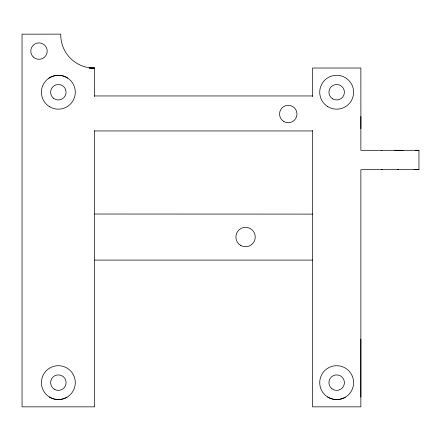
<?xml version="1.0" encoding="UTF-8"?>
<svg xmlns="http://www.w3.org/2000/svg" width="441" height="441" viewBox="0 0 441 441"><rect width="100%" height="100%" fill="white"/><g stroke="black" fill="none" stroke-linecap="round" stroke-linejoin="round"><path stroke-width="0.66" d="M360.865 397.165L360.865 169.669L418.95 169.669L418.95 150.309L360.865 150.309L360.865 116.43M48.863 78.189C54.447 74.364 62.253 74.364 67.837 78.189M67.076 397.165C61.806 400.329 54.893 400.329 49.624 397.165M345.391 397.165C340.121 400.329 333.209 400.329 327.939 397.165M89.176 68.024L94.655 68.024A33.086 33.086 0 0 1 60.77 34.155L22.05 34.161L22.05 406.845L94.655 406.845L94.655 130.448M94.655 95.951L312.465 95.951M94.655 130.949L312.465 130.949M397.854 150.309L398.135 150.309M415.687 150.309L418.95 150.309M381.68 150.309L381.961 150.309M394.75 150.309L403.113 150.309M414.105 169.669L418.95 169.669M94.655 214.023L312.465 214.106M94.655 260.096L312.465 260.096M89.236 68.035L94.655 68.041L94.655 96.656M360.898 128.744L360.865 68.024L312.465 68.024L312.465 96.656M360.865 339.079L360.865 406.845L312.465 406.845L312.465 130.448M381.961 169.669L381.68 169.669L381.961 169.669M398.135 169.669L397.859 169.669L398.135 169.669M54.199 389.177A7.745 7.745 0 0 0 66.089 382.97A7.745 7.745 0 0 0 54.767 375.776A7.745 7.745 0 0 0 54.199 389.177M53.659 98.387A7.745 7.745 0 0 0 66.034 93.211A7.745 7.745 0 0 0 55.362 85.085A7.745 7.745 0 0 0 53.659 98.387M49.265 106.524A16.94 16.94 0 0 0 75.279 92.946A16.94 16.94 0 0 0 50.511 77.208A16.94 16.94 0 0 0 49.265 106.524M49.265 396.939A16.94 16.94 0 0 0 75.279 383.361A16.94 16.94 0 0 0 50.511 367.623A16.94 16.94 0 0 0 49.265 396.939M327.58 106.524A16.94 16.94 0 0 0 353.594 92.946A16.94 16.94 0 0 0 328.826 77.208A16.94 16.94 0 0 0 327.58 106.524M327.58 396.939A16.94 16.94 0 0 0 353.594 383.361A16.94 16.94 0 0 0 328.826 367.623A16.94 16.94 0 0 0 327.58 396.939M283.905 121.551A8.71 8.71 0 0 0 296.975 114.01A8.71 8.71 0 0 0 283.905 106.463A8.71 8.71 0 0 0 283.905 121.551M332.514 98.762A7.745 7.745 0 0 0 344.404 92.555A7.745 7.745 0 0 0 333.082 85.361A7.745 7.745 0 0 0 332.514 98.762M331.974 388.802A7.745 7.745 0 0 0 344.349 383.626A7.745 7.745 0 0 0 333.677 375.495A7.745 7.745 0 0 0 331.974 388.802M33.174 56.917A8.23 8.23 0 0 0 46.939 53.229A8.23 8.23 0 0 0 36.862 43.152A8.23 8.23 0 0 0 33.174 56.917M240.731 245.411A9.68 9.68 0 0 0 255.251 237.026A9.68 9.68 0 0 0 240.731 228.642A9.68 9.68 0 0 0 240.731 245.411"/></g></svg>
